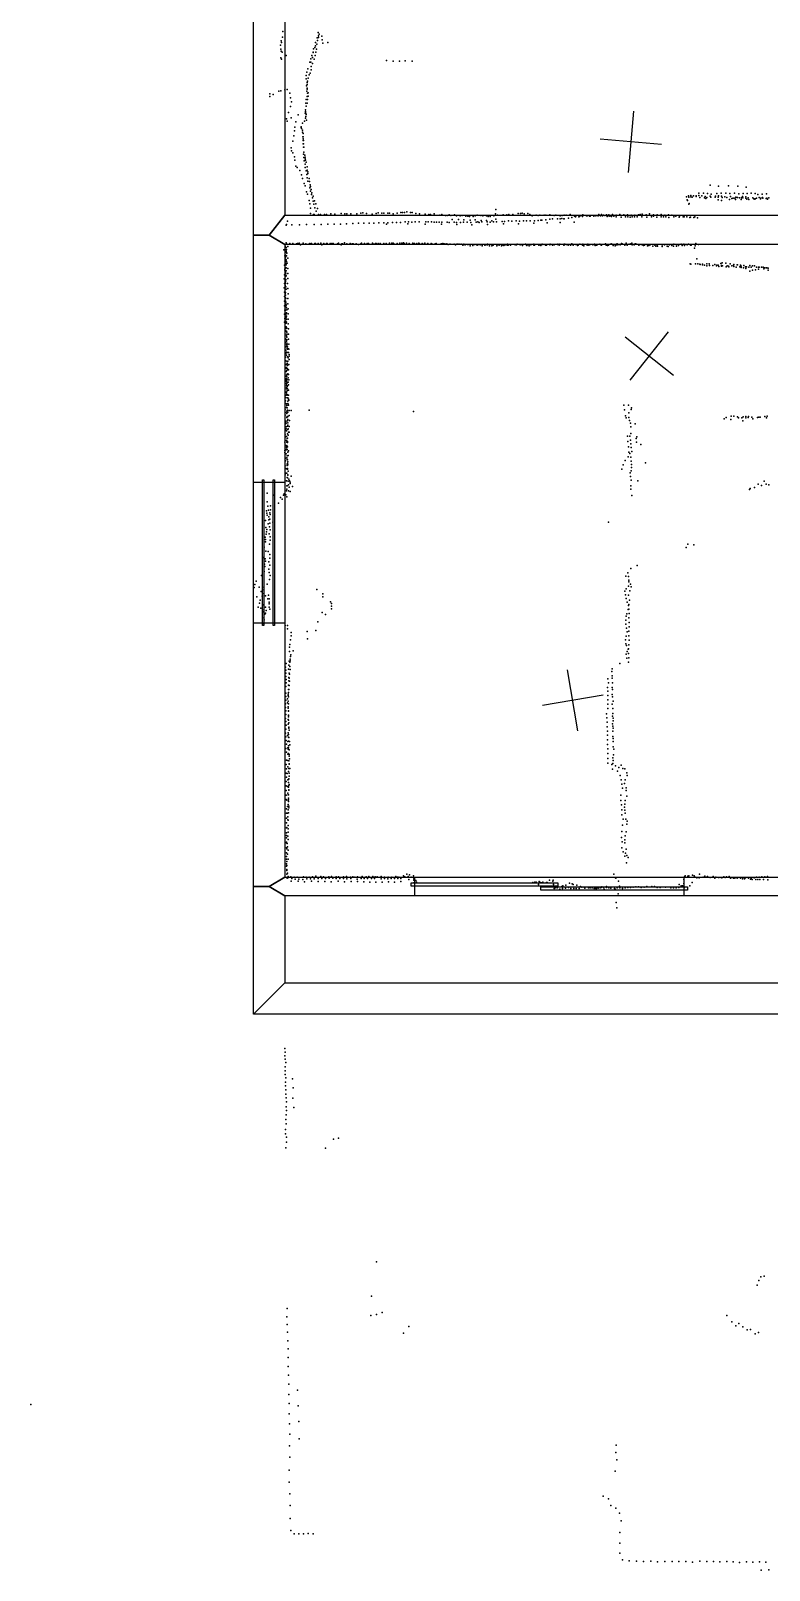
# Model space of a CAD drawing. Header units: millimetres. Extents: x -8477 to 9134, y -9557 to 11037.
# Drawn here: x -8477 to -3689, y -8277 to 1693 of the extents above; entities that cross this region are included whole.
import ezdxf

# ---------------------------------------------------------------- set-up
doc = ezdxf.new("R2010")
doc.units = ezdxf.units.MM
for name, color, linetype in [('DOORS', 7, 'Continuous'), ('P', 9, 'Continuous'), ('PANOS', 10, 'Continuous'), ('ROOMS', 1, 'Continuous'), ('WALLS', 3, 'Continuous'), ('WINDOWS', 6, 'Continuous')]:
    doc.layers.add(name, color=color, linetype=linetype)

# ---------------------------------------------------------------- blocks, each defined once
blk = doc.blocks.new('5-Sliding_45')
for points in [[(-894.902, 22.9697), (55.0191, 22.9697), (55.0191, 2.96966), (-894.902, 2.96966), (-894.902, 22.9697)], [(-55.0675, -2.95703), (894.987, -2.95703), (894.987, -22.957), (-55.0675, -22.957), (-55.0675, -2.95703)]]:
    blk.add_lwpolyline(points)
blk = doc.blocks.new('1-Standard_51')
for points in [[(-590, 42.9766), (589.999, 42.9766), (589.999, 32.9766), (-590, 32.9766), (-590, 42.9766)], [(-590.014, -44.0958), (589.985, -44.0958), (589.985, -54.0958), (-590.014, -54.0958), (-590.014, -44.0958)]]:
    blk.add_lwpolyline(points)

msp = doc.modelspace()

# ---------------------------------------------------------------- linework, layer by layer
at = {"layer": 'DOORS'}
msp.add_lwpolyline([(-5987.6, -3789.3), (-4242.7, -3789.3), (-4242.7, -3909.3), (-5987.6, -3909.3), (-5987.6, -3789.3)], dxfattribs=at)
at = {"layer": 'P'}
for p in [(-6857, 1599), (-6854, 1627), (-6852, 1616), (-6845, 1651), (-6843, 1689), (-6631, 1616), (-6630, 1596), (-6622, 1607), (-6621, 1648), (-6617, 1629), (-6613, 1681), (-6611, 1660), (-6611, 1649), (-6608, 1671), (-6590, 1659), (-6587, 1634), (-6584, 1612), (-6550, 1618), (-6856, 1573), (-6856, 1518), (-6854, 1561), (-6851, 1510), (-6848, 1555), (-6822, 1533), (-6661, 1511), (-6655, 1532), (-6651, 1519), (-6647, 1554), (-6646, 1552), (-6644, 1575), (-6640, 1510), (-6635, 1584), (-6634, 1533), (-6629, 1554), (-6624, 1574), (-6171, 1500), (-6127, 1497), (-6086, 1496), (-6050, 1499), (-6005, 1497), (-6691, 1403), (-6687, 1425), (-6681, 1446), (-6673, 1408), (-6667, 1489), (-6666, 1418), (-6661, 1489), (-6660, 1439), (-6659, 1461), (-6651, 1481), (-6869, 1301), (-6855, 1305), (-6829, 1310), (-6814, 1313), (-6692, 1381), (-6689, 1336), (-6687, 1301), (-6686, 1314), (-6685, 1322), (-6684, 1358), (-6684, 1344), (-6682, 1366), (-6678, 1387), (-6928, 1285), (-6928, 1268), (-6906, 1281), (-6797, 1288), (-6793, 1258), (-6793, 1203), (-6786, 1233), (-6693, 1225), (-6692, 1247), (-6692, 1204), (-6686, 1268), (-6686, 1225), (-6682, 1289), (-6682, 1247), (-6679, 1269), (-6678, 1291), (-6818, 1122), (-6814, 1107), (-6806, 1163), (-6789, 1130), (-6758, 1103), (-6744, 1148), (-6702, 1108), (-6698, 1160), (-6696, 1171), (-6695, 1182), (-6695, 1128), (-6694, 1137), (-6693, 1160), (-6691, 1150), (-6690, 1115), (-6772, 1013), (-6767, 1044), (-6766, 1068), (-6725, 1067), (-6724, 1071), (-6721, 1059), (-6716, 1095), (-6716, 1036), (-6715, 1050), (-6713, 1005), (-6712, 1027), (-6711, 1005), (-6788, 934), (-6786, 915), (-6779, 903), (-6778, 977), (-6712, 983), (-6711, 961), (-6710, 994), (-6709, 983), (-6709, 961), (-6708, 939), (-6707, 907), (-6706, 939), (-6768, 876), (-6765, 856), (-6759, 816), (-6750, 807), (-6708, 894), (-6707, 872), (-6705, 850), (-6701, 887), (-6698, 864), (-6698, 829), (-6697, 875), (-6697, 807), (-6695, 854), (-6692, 843), (-6685, 812), (-6732, 789), (-6721, 759), (-6716, 737), (-6705, 703), (-6691, 785), (-6688, 763), (-6684, 791), (-6684, 741), (-6681, 779), (-6681, 719), (-6680, 769), (-6673, 737), (-6670, 717), (-6699, 689), (-6689, 650), (-6683, 634), (-6668, 676), (-6666, 695), (-6664, 685), (-6663, 655), (-6659, 664), (-6657, 633), (-6654, 643), (-6650, 612), (-6646, 622), (-4225, 617), (-4222, 599), (-4213, 623), (-4211, 615), (-4198, 627), (-4197, 617), (-4189, 616), (-4180, 625), (-4164, 620), (-4163, 625), (-4145, 641), (-4145, 626), (-4139, 613), (-4127, 624), (-4115, 642), (-4109, 610), (-4105, 619), (-4101, 607), (-4094, 613), (-4089, 639), (-4073, 694), (-4072, 622), (-4069, 615), (-4065, 635), (-4040, 616), (-4037, 622), (-4029, 640), (-4021, 615), (-4021, 599), (-4018, 687), (-4018, 623), (-4002, 641), (-3998, 621), (-3994, 614), (-3977, 618), (-3971, 641), (-3964, 614), (-3953, 689), (-3946, 600), (-3945, 640), (-3941, 620), (-3931, 607), (-3923, 608), (-3914, 641), (-3912, 608), (-3908, 601), (-3906, 615), (-3897, 614), (-3896, 614), (-3893, 686), (-3887, 637), (-3882, 611), (-3872, 601), (-3870, 610), (-3863, 620), (-3860, 610), (-3858, 639), (-3841, 618), (-3841, 609), (-3839, 681), (-3835, 603), (-3832, 640), (-3825, 611), (-3821, 600), (-3806, 641), (-3795, 612), (-3790, 605), (-3782, 603), (-3781, 605), (-3780, 640), (-3772, 608), (-3764, 633), (-3755, 613), (-3747, 604), (-3743, 608), (-3736, 634), (-3734, 613), (-3730, 608), (-3710, 607), (-3708, 636), (-3705, 608), (-3700, 603), (-3692, 612), (-6671, 594), (-6667, 572), (-6664, 544), (-6663, 510), (-6647, 590), (-6644, 502), (-6641, 569), (-6639, 503), (-6637, 592), (-6636, 547), (-6628, 573), (-6627, 525), (-6618, 543), (-6612, 503), (-6599, 502), (-6573, 502), (-6559, 504), (-6531, 507), (-6506, 506), (-6465, 509), (-6440, 507), (-6428, 507), (-6401, 508), (-6363, 507), (-6338, 511), (-6324, 513), (-6300, 509), (-6264, 506), (-6238, 509), (-6225, 513), (-6201, 511), (-6188, 511), (-6163, 512), (-6152, 512), (-6128, 507), (-6102, 511), (-6078, 516), (-6066, 516), (-6054, 516), (-6038, 520), (-6016, 517), (-6005, 515), (-5980, 509), (-5957, 508), (-5921, 505), (-5897, 502), (-5885, 504), (-5861, 507), (-5825, 499), (-5813, 502), (-5765, 501), (-5729, 500), (-5465, 507), (-5462, 536), (-5414, 501), (-5390, 501), (-5378, 503), (-5352, 503), (-5317, 510), (-5303, 509), (-5292, 511), (-5278, 508), (-5254, 510), (-5241, 504), (-5149, 499), (-5137, 499), (-5111, 500), (-4980, 502), (-4898, 500), (-4794, 503), (-4777, 502), (-4765, 499), (-4744, 500), (-4730, 500), (-4706, 502), (-4681, 499), (-4657, 503), (-4633, 501), (-4609, 500), (-4585, 499), (-4561, 499), (-4538, 501), (-4527, 502), (-4513, 505), (-4488, 501), (-4465, 508), (-4439, 501), (-4417, 501), (-4391, 503), (-4366, 499), (-4342, 500), (-4321, 499), (-4219, 593), (-4210, 570), (-4209, 574), (-3998, 594), (-6821, 435), (-6820, 439), (-6812, 460), (-6784, 436), (-6735, 437), (-6689, 438), (-6639, 438), (-6595, 439), (-6550, 440), (-6510, 440), (-6468, 441), (-6429, 443), (-6389, 444), (-6352, 446), (-6318, 447), (-6284, 448), (-6252, 448), (-6220, 449), (-6187, 450), (-6171, 440), (-6162, 450), (-6132, 451), (-6106, 452), (-6080, 451), (-6049, 455), (-6033, 442), (-6028, 455), (-6007, 454), (-5984, 455), (-5960, 455), (-5920, 440), (-5916, 455), (-5900, 455), (-5880, 455), (-5862, 454), (-5846, 454), (-5829, 453), (-5814, 440), (-5813, 453), (-5789, 497), (-5778, 454), (-5777, 497), (-5765, 452), (-5753, 497), (-5744, 470), (-5732, 454), (-5717, 452), (-5716, 495), (-5714, 439), (-5705, 470), (-5693, 495), (-5691, 451), (-5680, 497), (-5672, 454), (-5669, 469), (-5657, 492), (-5647, 453), (-5644, 492), (-5632, 491), (-5629, 467), (-5624, 451), (-5618, 437), (-5608, 491), (-5596, 494), (-5596, 468), (-5590, 454), (-5584, 498), (-5578, 455), (-5569, 452), (-5560, 496), (-5558, 465), (-5553, 455), (-5547, 494), (-5523, 494), (-5523, 465), (-5519, 456), (-5517, 439), (-5511, 491), (-5499, 454), (-5498, 491), (-5487, 462), (-5478, 455), (-5474, 495), (-5463, 473), (-5457, 455), (-5451, 498), (-5421, 457), (-5413, 442), (-5405, 457), (-5380, 461), (-5358, 459), (-5330, 461), (-5316, 443), (-5308, 460), (-5283, 462), (-5263, 461), (-5240, 462), (-5226, 495), (-5216, 447), (-5212, 463), (-5200, 498), (-5188, 497), (-5187, 464), (-5176, 498), (-5170, 467), (-5163, 467), (-5138, 469), (-5129, 450), (-5111, 473), (-5094, 474), (-5084, 496), (-5072, 498), (-5063, 475), (-5045, 451), (-5044, 495), (-5044, 475), (-5033, 478), (-5031, 496), (-5021, 476), (-5019, 498), (-5018, 474), (-5006, 498), (-4991, 480), (-4969, 484), (-4955, 453), (-4951, 493), (-4946, 487), (-4938, 497), (-4923, 489), (-4919, 490), (-4911, 497), (-4900, 491), (-4875, 494), (-4869, 495), (-4854, 492), (-4851, 492), (-4826, 492), (-4824, 496), (-4813, 494), (-4803, 496), (-4798, 494), (-4784, 494), (-4770, 494), (-4755, 497), (-4740, 491), (-4727, 493), (-4719, 495), (-4712, 491), (-4698, 493), (-4681, 489), (-4650, 485), (-4622, 487), (-4607, 487), (-4591, 486), (-4577, 487), (-4562, 489), (-4546, 487), (-4516, 487), (-4482, 486), (-4453, 489), (-4439, 492), (-4418, 486), (-4390, 487), (-4375, 487), (-4359, 489), (-4340, 484), (-4309, 488), (-4297, 495), (-4294, 493), (-4274, 486), (-4272, 493), (-4247, 489), (-4241, 488), (-4224, 489), (-4204, 484), (-4199, 486), (-4178, 484), (-4172, 489), (-4154, 481), (-6822, 319), (-6819, 314), (-6817, 312), (-6797, 316), (-6779, 313), (-6777, 315), (-6755, 314), (-6748, 316), (-6737, 317), (-6728, 306), (-6712, 318), (-6694, 313), (-6674, 312), (-6668, 316), (-6656, 316), (-6636, 315), (-6632, 316), (-6614, 315), (-6597, 317), (-6591, 306), (-6576, 315), (-6560, 315), (-6556, 315), (-6537, 315), (-6525, 316), (-6517, 315), (-6489, 314), (-6481, 317), (-6465, 307), (-6461, 314), (-6457, 314), (-6444, 319), (-6428, 314), (-6406, 316), (-6394, 314), (-6386, 314), (-6367, 314), (-6367, 313), (-6353, 309), (-6338, 314), (-6333, 317), (-6314, 316), (-6314, 315), (-6296, 315), (-6287, 316), (-6261, 318), (-6261, 315), (-6253, 312), (-6242, 316), (-6237, 316), (-6224, 316), (-6211, 316), (-6189, 315), (-6188, 315), (-6172, 316), (-6152, 314), (-6151, 317), (-6137, 318), (-6128, 317), (-6118, 312), (-6102, 315), (-6084, 317), (-6072, 317), (-6062, 318), (-6060, 320), (-6057, 315), (-6041, 317), (-6040, 311), (-6024, 315), (-6001, 318), (-5990, 315), (-5973, 316), (-5961, 317), (-5957, 314), (-5940, 316), (-5940, 315), (-5924, 316), (-5923, 317), (-5906, 313), (-5902, 315), (-5882, 315), (-5872, 312), (-5855, 314), (-5855, 313), (-5849, 315), (-5821, 311), (-5814, 314), (-5806, 315), (-5796, 313), (-5789, 310), (-5779, 313), (-5772, 308), (-5760, 311), (-5757, 311), (-5757, 310), (-5731, 312), (-5723, 306), (-5714, 311), (-5709, 311), (-5700, 311), (-5686, 310), (-5676, 305), (-5670, 311), (-5668, 308), (-5660, 307), (-5646, 309), (-5642, 309), (-5628, 301), (-5612, 302), (-5601, 309), (-5589, 309), (-5582, 305), (-5575, 308), (-5564, 307), (-5550, 307), (-5550, 301), (-5534, 304), (-5527, 307), (-5517, 310), (-5515, 307), (-5503, 300), (-5488, 301), (-5480, 305), (-5456, 300), (-5455, 308), (-5448, 309), (-5440, 305), (-5426, 300), (-5420, 305), (-5411, 303), (-5401, 306), (-5389, 305), (-5386, 310), (-5381, 304), (-5366, 305), (-5365, 308), (-5336, 307), (-5327, 307), (-5324, 310), (-5305, 307), (-5294, 308), (-5290, 303), (-5270, 310), (-5268, 308), (-5260, 302), (-5253, 308), (-5245, 300), (-5235, 306), (-5216, 312), (-5215, 304), (-5211, 305), (-5184, 305), (-5176, 307), (-5170, 303), (-5168, 306), (-5162, 311), (-5157, 309), (-5140, 304), (-5133, 305), (-5114, 308), (-5111, 306), (-5109, 312), (-5095, 306), (-5095, 304), (-5084, 307), (-5062, 308), (-5060, 312), (-5052, 304), (-5048, 310), (-5022, 304), (-5018, 310), (-5017, 306), (-5014, 312), (-5003, 309), (-4993, 305), (-4977, 305), (-4973, 309), (-4969, 313), (-4960, 304), (-4943, 309), (-4933, 302), (-4928, 309), (-4928, 304), (-4917, 312), (-4899, 304), (-4898, 310), (-4892, 301), (-4870, 305), (-4869, 309), (-4866, 312), (-4860, 304), (-4851, 308), (-4833, 307), (-4823, 311), (-4821, 307), (-4818, 303), (-4810, 304), (-4807, 305), (-4787, 312), (-4780, 305), (-4777, 304), (-4776, 306), (-4751, 313), (-4747, 305), (-4746, 306), (-4738, 302), (-4731, 305), (-4714, 313), (-4711, 310), (-4709, 310), (-4702, 303), (-4688, 301), (-4680, 307), (-4679, 312), (-4676, 313), (-4671, 306), (-4656, 306), (-4648, 313), (-4647, 316), (-4643, 313), (-4626, 305), (-4617, 313), (-4616, 318), (-4610, 305), (-4597, 311), (-4586, 314), (-4581, 317), (-4579, 307), (-4565, 306), (-4558, 314), (-4558, 311), (-4554, 313), (-4535, 304), (-4528, 308), (-4513, 307), (-4504, 302), (-4499, 304), (-4478, 300), (-4470, 302), (-4461, 306), (-4432, 304), (-4415, 307), (-4383, 306), (-4368, 306), (-4337, 306), (-4321, 302), (-4308, 312), (-4293, 308), (-4277, 302), (-4260, 312), (-4255, 303), (-4244, 312), (-4239, 303), (-4221, 307), (-4213, 311), (-4200, 304), (-4197, 309), (-4195, 305), (-4170, 301), (-4165, 315), (-4148, 308), (-6836, 275), (-6830, 236), (-6828, 203), (-6827, 297), (-6826, 239), (-6826, 213), (-6825, 264), (-6825, 226), (-6823, 237), (-6822, 289), (-6822, 265), (-6822, 210), (-6820, 256), (-6820, 236), (-6819, 276), (-6816, 253), (-6811, 221), (-6810, 296), (-4445, 297), (-4424, 298), (-4413, 299), (-4384, 296), (-4351, 297), (-4345, 296), (-4310, 299), (-4291, 298), (-4174, 284), (-4159, 216), (-6832, 175), (-6831, 113), (-6830, 142), (-6829, 148), (-6828, 133), (-6827, 175), (-6825, 187), (-6825, 128), (-6825, 101), (-6824, 183), (-6824, 155), (-6823, 119), (-6822, 178), (-6822, 139), (-6822, 106), (-6821, 158), (-6819, 198), (-6814, 188), (-6810, 154), (-6810, 121), (-4202, 183), (-4198, 181), (-4168, 184), (-4152, 183), (-4140, 181), (-4138, 180), (-4123, 181), (-4123, 178), (-4110, 176), (-4093, 184), (-4093, 171), (-4078, 184), (-4076, 173), (-4055, 172), (-4042, 180), (-4031, 170), (-4029, 174), (-4020, 174), (-4016, 166), (-4003, 186), (-3999, 168), (-3998, 172), (-3995, 189), (-3993, 171), (-3971, 187), (-3968, 164), (-3963, 171), (-3954, 169), (-3952, 165), (-3943, 183), (-3933, 170), (-3922, 175), (-3920, 166), (-3918, 179), (-3904, 161), (-3898, 177), (-3896, 178), (-3880, 165), (-3876, 174), (-3872, 160), (-3871, 168), (-3857, 158), (-3855, 172), (-3844, 164), (-3841, 154), (-3837, 165), (-3821, 163), (-3815, 172), (-3815, 135), (-3807, 162), (-3799, 171), (-3797, 142), (-3784, 171), (-3779, 145), (-3771, 163), (-3760, 161), (-3760, 149), (-3754, 161), (-3739, 161), (-3728, 163), (-3725, 151), (-3721, 158), (-3710, 158), (-3704, 157), (-3696, 155), (-3696, 142), (-6834, 86), (-6834, 29), (-6832, 56), (-6828, 39), (-6827, 59), (-6827, 45), (-6826, 74), (-6826, 70), (-6826, 58), (-6826, 20), (-6825, 79), (-6825, 19), (-6824, 82), (-6823, 34), (-6822, 20), (-6812, 56), (-6811, 89), (-6811, 24), (-6833, -1), (-6833, -28), (-6833, -58), (-6832, -88), (-6827, -8), (-6827, -63), (-6826, -19), (-6826, -36), (-6826, -39), (-6825, -3), (-6825, -58), (-6825, -91), (-6824, -65), (-6823, -40), (-6822, -78), (-6821, -89), (-6810, -42), (-6810, -75), (-6809, -10), (-6831, -142), (-6831, -194), (-6829, -117), (-6829, -171), (-6825, -116), (-6825, -117), (-6824, -145), (-6824, -188), (-6823, -172), (-6822, -161), (-6820, -134), (-6820, -137), (-6820, -174), (-6819, -101), (-6819, -155), (-6818, -194), (-6817, -114), (-6809, -108), (-6809, -141), (-6809, -174), (-6828, -222), (-6828, -248), (-6828, -273), (-6827, -299), (-6823, -201), (-6822, -200), (-6822, -224), (-6821, -227), (-6821, -236), (-6820, -254), (-6820, -283), (-6818, -252), (-6818, -282), (-6817, -232), (-6817, -260), (-6817, -271), (-6816, -291), (-6815, -271), (-6809, -206), (-6807, -238), (-6807, -271), (-6825, -327), (-6824, -375), (-6824, -398), (-6822, -353), (-6820, -307), (-6820, -318), (-6818, -342), (-6818, -389), (-6817, -309), (-6816, -330), (-6815, -337), (-6815, -350), (-6814, -364), (-6813, -369), (-6812, -355), (-6811, -391), (-6807, -367), (-6806, -305), (-6806, -391), (-6804, -337), (-6804, -370), (-6825, -420), (-6824, -444), (-6823, -468), (-6821, -493), (-6818, -409), (-6818, -488), (-6817, -468), (-6815, -461), (-6814, -449), (-6813, -449), (-6813, -472), (-6813, -474), (-6813, -496), (-6812, -419), (-6810, -446), (-6809, -425), (-6803, -468), (-6802, -403), (-6802, -414), (-6802, -436), (-6822, -567), (-6821, -514), (-6821, -579), (-6820, -558), (-6819, -538), (-6819, -579), (-6819, -591), (-6818, -547), (-6817, -508), (-6817, -544), (-6816, -508), (-6815, -568), (-6814, -531), (-6814, -587), (-6812, -501), (-6810, -528), (-6809, -583), (-6808, -555), (-6806, -534), (-6805, -502), (-6803, -567), (-6825, -683), (-6821, -647), (-6821, -666), (-6820, -602), (-6820, -627), (-6819, -626), (-6819, -651), (-6818, -615), (-6817, -662), (-6815, -612), (-6815, -685), (-6814, -638), (-6813, -606), (-6813, -665), (-6812, -626), (-6811, -666), (-6811, -685), (-6807, -693), (-6806, -667), (-6805, -600), (-6805, -634), (-6828, -758), (-6827, -779), (-6827, -797), (-6826, -720), (-6825, -703), (-6820, -723), (-6818, -747), (-6817, -734), (-6817, -786), (-6816, -770), (-6816, -782), (-6814, -750), (-6813, -765), (-6810, -705), (-6810, -722), (-6810, -777), (-6808, -725), (-6805, -732), (-6804, -699), (-6802, -766), (-6788, -766), (-6673, -764), (-5995, -773), (-4633, -732), (-4628, -762), (-4602, -731), (-4600, -782), (-4585, -760), (-4583, -749), (-6827, -869), (-6825, -853), (-6825, -890), (-6824, -835), (-6823, -837), (-6822, -873), (-6821, -849), (-6821, -886), (-6817, -812), (-6814, -806), (-6813, -833), (-6812, -867), (-6811, -805), (-6811, -825), (-6811, -889), (-6810, -846), (-6810, -861), (-6809, -886), (-6802, -799), (-6802, -869), (-6800, -831), (-4621, -801), (-4617, -814), (-4599, -812), (-4595, -831), (-4588, -848), (-4586, -872), (-4559, -852), (-3981, -820), (-3968, -812), (-3939, -825), (-3937, -803), (-3918, -804), (-3896, -808), (-3889, -814), (-3867, -813), (-3861, -834), (-3859, -807), (-3842, -806), (-3842, -814), (-3825, -811), (-3824, -805), (-3802, -810), (-3795, -821), (-3766, -811), (-3756, -810), (-3749, -809), (-3717, -806), (-3708, -813), (-3702, -802), (-6830, -972), (-6828, -923), (-6828, -940), (-6828, -991), (-6820, -898), (-6819, -935), (-6819, -960), (-6817, -971), (-6816, -993), (-6815, -947), (-6813, -945), (-6812, -917), (-6812, -968), (-6812, -973), (-6808, -926), (-6805, -906), (-6802, -907), (-4609, -933), (-4606, -966), (-4594, -933), (-4588, -959), (-4587, -915), (-4587, -983), (-4552, -947), (-4550, -971), (-4548, -936), (-4522, -987), (-6830, -1039), (-6829, -1025), (-6826, -1075), (-6825, -1092), (-6821, -1022), (-6821, -1047), (-6820, -997), (-6820, -1009), (-6816, -1072), (-6815, -1018), (-6815, -1060), (-6814, -1084), (-6813, -1086), (-6812, -1001), (-6810, -1037), (-6809, -1057), (-6807, -1028), (-4624, -1091), (-4605, -1066), (-4602, -1002), (-4599, -1036), (-4593, -1044), (-4586, -1069), (-4584, -1007), (-4584, -1094), (-4580, -1032), (-6828, -1184), (-6827, -1124), (-6823, -1142), (-6823, -1172), (-6820, -1144), (-6816, -1173), (-6815, -1123), (-6814, -1114), (-6813, -1141), (-6813, -1147), (-6812, -1110), (-6811, -1119), (-6811, -1182), (-6810, -1098), (-6810, -1186), (-6808, -1160), (-6789, -1192), (-4644, -1147), (-4637, -1118), (-4592, -1170), (-4588, -1194), (-4584, -1156), (-4583, -1115), (-4583, -1136), (-4492, -1105), (-6819, -1221), (-6819, -1286), (-6817, -1255), (-6816, -1275), (-6815, -1201), (-6814, -1255), (-6813, -1203), (-6808, -1224), (-6807, -1286), (-6805, -1247), (-6803, -1210), (-6801, -1263), (-6799, -1221), (-6795, -1231), (-6795, -1240), (-6795, -1291), (-6781, -1259), (-4586, -1255), (-4586, -1275), (-4584, -1218), (-4541, -1221), (-3818, -1278), (-3814, -1271), (-3786, -1266), (-3762, -1244), (-3740, -1251), (-3722, -1223), (-3710, -1244), (-3691, -1247), (-6944, -1301), (-6944, -1358), (-6941, -1385), (-6922, -1383), (-6901, -1315), (-6870, -1367), (-6858, -1330), (-6847, -1340), (-6839, -1315), (-6834, -1305), (-6823, -1313), (-6816, -1325), (-4581, -1317), (-6955, -1479), (-6949, -1417), (-6947, -1431), (-6944, -1444), (-6935, -1411), (-6934, -1455), (-6933, -1475), (-6927, -1470), (-6927, -1495), (-6926, -1429), (-6924, -1439), (-6922, -1409), (-6907, -1490), (-4732, -1490), (-6957, -1586), (-6953, -1524), (-6950, -1567), (-6949, -1552), (-6947, -1536), (-6937, -1501), (-6932, -1564), (-6930, -1519), (-6925, -1540), (-6924, -1584), (-6963, -1651), (-6956, -1602), (-6956, -1616), (-6954, -1678), (-6937, -1679), (-6929, -1631), (-6925, -1607), (-4227, -1653), (-4218, -1632), (-4178, -1636), (-6969, -1718), (-6961, -1762), (-6960, -1776), (-6958, -1728), (-6956, -1743), (-6934, -1794), (-6933, -1746), (-6928, -1722), (-6928, -1768), (-6926, -1698), (-4586, -1789), (-4546, -1771), (-7024, -1894), (-7016, -1872), (-6981, -1834), (-6964, -1809), (-6945, -1892), (-6944, -1891), (-6931, -1816), (-6930, -1861), (-6924, -1835), (-4620, -1840), (-4607, -1818), (-4602, -1841), (-4599, -1865), (-4599, -1875), (-4589, -1890), (-7029, -1913), (-7011, -1973), (-6996, -1911), (-6984, -1939), (-6976, -1969), (-6975, -1927), (-6974, -1951), (-6965, -1911), (-6956, -1967), (-6941, -1985), (-6935, -1963), (-6932, -1986), (-6623, -1926), (-6583, -1953), (-6583, -1972), (-4625, -1936), (-4622, -1960), (-4617, -1984), (-4616, -1922), (-4602, -1905), (-4602, -1963), (-4594, -1935), (-4584, -1909), (-7003, -2039), (-6993, -2015), (-6989, -1994), (-6986, -2046), (-6974, -2057), (-6971, -2024), (-6968, -2071), (-6960, -2085), (-6956, -2079), (-6955, -2040), (-6950, -2062), (-6932, -2019), (-6932, -2041), (-6931, -2008), (-6927, -2054), (-6587, -2075), (-6566, -2087), (-6533, -2005), (-6527, -2016), (-6527, -2034), (-6527, -2051), (-4613, -2084), (-4610, -2007), (-4604, -2056), (-4602, -2029), (-4600, -2022), (-4599, -2052), (-4598, -2081), (-4595, -1994), (-6968, -2145), (-6967, -2108), (-6963, -2123), (-6828, -2158), (-6813, -2159), (-6812, -2180), (-6629, -2191), (-6615, -2136), (-4620, -2150), (-4619, -2124), (-4618, -2098), (-4614, -2175), (-4600, -2109), (-4598, -2139), (-4597, -2168), (-6797, -2281), (-6793, -2252), (-6789, -2205), (-6788, -2225), (-6684, -2197), (-6682, -2244), (-4621, -2251), (-4619, -2277), (-4616, -2227), (-4615, -2289), (-4611, -2200), (-4600, -2196), (-4600, -2225), (-4600, -2283), (-4598, -2254), (-6802, -2389), (-6800, -2300), (-6800, -2328), (-6796, -2387), (-6795, -2377), (-6793, -2359), (-6791, -2348), (-6775, -2322), (-4616, -2344), (-4613, -2370), (-4611, -2328), (-4605, -2312), (-4602, -2310), (-4602, -2339), (-4600, -2368), (-6826, -2429), (-6824, -2448), (-6823, -2468), (-6823, -2489), (-6822, -2404), (-6805, -2442), (-6804, -2416), (-6801, -2467), (-6799, -2473), (-6798, -2396), (-6798, -2425), (-6795, -2444), (-4709, -2456), (-4707, -2440), (-4707, -2484), (-4657, -2404), (-4601, -2396), (-6824, -2554), (-6822, -2509), (-6822, -2531), (-6806, -2574), (-6806, -2592), (-6805, -2545), (-6804, -2495), (-6804, -2518), (-6804, -2574), (-6802, -2500), (-6802, -2547), (-6799, -2519), (-4739, -2560), (-4736, -2505), (-4736, -2585), (-4731, -2529), (-4707, -2499), (-4707, -2560), (-4706, -2529), (-4706, -2574), (-6825, -2667), (-6825, -2689), (-6823, -2597), (-6823, -2619), (-6823, -2642), (-6813, -2633), (-6813, -2660), (-6809, -2604), (-6808, -2611), (-6808, -2648), (-6808, -2686), (-6807, -2667), (-6806, -2620), (-4736, -2668), (-4735, -2612), (-4735, -2640), (-4708, -2606), (-4708, -2668), (-4706, -2620), (-4701, -2648), (-6825, -2760), (-6824, -2712), (-6824, -2736), (-6823, -2781), (-6808, -2695), (-6808, -2768), (-6807, -2713), (-6806, -2739), (-6806, -2742), (-6806, -2751), (-6805, -2711), (-6805, -2771), (-6804, -2789), (-4744, -2731), (-4742, -2756), (-4740, -2785), (-4736, -2696), (-4705, -2745), (-4703, -2696), (-4703, -2728), (-4702, -2776), (-4701, -2759), (-6825, -2856), (-6823, -2831), (-6823, -2880), (-6822, -2805), (-6813, -2872), (-6809, -2797), (-6808, -2853), (-6806, -2864), (-6806, -2881), (-6804, -2823), (-6804, -2883), (-6803, -2818), (-6802, -2836), (-4741, -2815), (-4739, -2842), (-4737, -2870), (-4705, -2795), (-4704, -2810), (-4704, -2843), (-4704, -2877), (-4701, -2824), (-4701, -2891), (-6823, -2956), (-6821, -2904), (-6820, -2928), (-6820, -2980), (-6811, -2911), (-6811, -2952), (-6809, -2960), (-6806, -2908), (-6806, -2937), (-6805, -2950), (-6805, -2988), (-6802, -2965), (-6799, -2910), (-6798, -2931), (-4738, -2900), (-4737, -2929), (-4735, -2958), (-4735, -2987), (-4702, -2909), (-4702, -2944), (-4698, -2960), (-6821, -3059), (-6820, -3086), (-6818, -3030), (-6811, -2992), (-6811, -3034), (-6810, -3074), (-6804, -3085), (-6803, -3036), (-6802, -3054), (-6802, -3056), (-6801, -2994), (-6801, -3006), (-6800, -3023), (-6798, -3084), (-4736, -3020), (-4736, -3050), (-4710, -3058), (-4706, -3090), (-4704, -3052), (-4703, -3015), (-4702, -3032), (-4700, -2996), (-4686, -3067), (-4665, -3079), (-4650, -3064), (-4639, -3084), (-4626, -3087), (-6821, -3114), (-6821, -3170), (-6820, -3141), (-6814, -3118), (-6811, -3158), (-6807, -3155), (-6805, -3104), (-6805, -3175), (-6803, -3152), (-6802, -3134), (-6801, -3114), (-6801, -3188), (-4673, -3102), (-4655, -3131), (-4649, -3158), (-4646, -3186), (-4628, -3181), (-4623, -3158), (-4613, -3113), (-4611, -3131), (-6822, -3228), (-6822, -3257), (-6821, -3198), (-6821, -3286), (-6816, -3290), (-6812, -3202), (-6811, -3244), (-6808, -3255), (-6807, -3278), (-6807, -3287), (-6805, -3205), (-6805, -3256), (-6804, -3194), (-6804, -3222), (-6803, -3226), (-4651, -3258), (-4640, -3213), (-4618, -3211), (-4616, -3227), (-4613, -3265), (-6820, -3345), (-6819, -3375), (-6813, -3330), (-6813, -3375), (-6808, -3319), (-6808, -3352), (-6806, -3298), (-6806, -3373), (-6804, -3340), (-6803, -3328), (-4651, -3291), (-4648, -3321), (-4644, -3352), (-4644, -3384), (-4627, -3336), (-4625, -3315), (-4625, -3355), (-4623, -3293), (-4623, -3374), (-6820, -3407), (-6820, -3437), (-6820, -3470), (-6816, -3468), (-6811, -3418), (-6810, -3398), (-6808, -3419), (-6808, -3454), (-6808, -3476), (-4640, -3451), (-4637, -3412), (-4619, -3412), (-4612, -3446), (-4611, -3425), (-6820, -3501), (-6820, -3518), (-6820, -3533), (-6819, -3567), (-6818, -3561), (-6815, -3570), (-6811, -3522), (-6808, -3497), (-6808, -3544), (-4647, -3531), (-4645, -3492), (-4642, -3560), (-4626, -3546), (-4625, -3567), (-4624, -3521), (-4618, -3496), (-6818, -3598), (-6818, -3631), (-6818, -3654), (-6818, -3671), (-6816, -3605), (-6816, -3688), (-6813, -3592), (-6812, -3640), (-6809, -3614), (-6809, -3673), (-4645, -3599), (-4636, -3625), (-4626, -3652), (-4622, -3633), (-4618, -3607), (-4613, -3648), (-4603, -3661), (-6820, -3718), (-6819, -3702), (-6817, -3770), (-6816, -3713), (-6816, -3739), (-6816, -3746), (-6812, -3762), (-6809, -3785), (-6790, -3787), (-6770, -3788), (-6749, -3788), (-6708, -3787), (-6651, -3787), (-6629, -3783), (-6596, -3785), (-6579, -3786), (-6545, -3786), (-6527, -3785), (-6496, -3786), (-6481, -3787), (-6449, -3787), (-6430, -3784), (-6405, -3788), (-6389, -3786), (-6359, -3786), (-6328, -3785), (-6302, -3786), (-6285, -3785), (-6259, -3785), (-6245, -3787), (-6232, -3786), (-6205, -3784), (-6184, -3788), (-6159, -3788), (-6110, -3784), (-6100, -3788), (-6060, -3780), (-6051, -3786), (-6038, -3770), (-6030, -3784), (-6022, -3774), (-6011, -3788), (-5996, -3780), (-4696, -3770), (-4615, -3696), (-4239, -3786), (-4234, -3780), (-4218, -3782), (-4211, -3780), (-4188, -3776), (-4176, -3779), (-4173, -3785), (-4142, -3770), (-4106, -3783), (-4093, -3788), (-4089, -3785), (-4054, -3785), (-3984, -3786), (-3967, -3787), (-3949, -3785), (-3773, -3788), (-3754, -3788), (-3737, -3786), (-3718, -3786), (-3701, -3784), (-6815, -3795), (-6805, -3790), (-6788, -3815), (-6785, -3797), (-6763, -3802), (-6744, -3814), (-6738, -3801), (-6714, -3803), (-6702, -3818), (-6692, -3789), (-6688, -3800), (-6672, -3789), (-6663, -3799), (-6656, -3814), (-6639, -3799), (-6614, -3817), (-6613, -3798), (-6590, -3797), (-6570, -3816), (-6566, -3798), (-6542, -3795), (-6529, -3819), (-6518, -3795), (-6496, -3798), (-6483, -3815), (-6473, -3798), (-6449, -3797), (-6443, -3818), (-6427, -3799), (-6403, -3797), (-6400, -3816), (-6376, -3789), (-6361, -3802), (-6358, -3816), (-6336, -3797), (-6318, -3818), (-6315, -3798), (-6293, -3798), (-6279, -3820), (-6269, -3797), (-6249, -3797), (-6239, -3821), (-6205, -3799), (-6199, -3821), (-6184, -3798), (-6162, -3799), (-6158, -3819), (-6140, -3797), (-6136, -3789), (-6119, -3797), (-6119, -3820), (-6098, -3798), (-6091, -3789), (-6077, -3797), (-6077, -3816), (-6027, -3803), (-5994, -3799), (-5994, -3826), (-5993, -3807), (-5991, -3799), (-5980, -3811), (-5977, -3820), (-5223, -3823), (-5210, -3822), (-5200, -3822), (-5185, -3836), (-5182, -3816), (-5172, -3824), (-5166, -3826), (-5158, -3821), (-5134, -3824), (-5130, -3824), (-5114, -3808), (-5092, -3814), (-5090, -3809), (-5088, -3837), (-5083, -3862), (-5077, -3858), (-5064, -3857), (-5059, -3852), (-5047, -3866), (-5034, -3849), (-5029, -3863), (-5027, -3845), (-5011, -3860), (-5009, -3841), (-4991, -3856), (-4984, -3828), (-4976, -3863), (-4966, -3831), (-4961, -3836), (-4957, -3861), (-4941, -3862), (-4936, -3841), (-4922, -3862), (-4912, -3849), (-4905, -3853), (-4887, -3856), (-4886, -3860), (-4862, -3858), (-4851, -3858), (-4838, -3857), (-4825, -3863), (-4815, -3859), (-4812, -3864), (-4806, -3857), (-4799, -3860), (-4786, -3858), (-4780, -3855), (-4774, -3851), (-4763, -3855), (-4760, -3867), (-4745, -3855), (-4744, -3848), (-4729, -3857), (-4717, -3859), (-4693, -3861), (-4689, -3867), (-4687, -3793), (-4683, -3794), (-4676, -3858), (-4667, -3815), (-4661, -3847), (-4659, -3858), (-4641, -3861), (-4624, -3857), (-4606, -3855), (-4589, -3855), (-4572, -3854), (-4554, -3851), (-4537, -3851), (-4519, -3856), (-4501, -3854), (-4484, -3848), (-4450, -3849), (-4433, -3850), (-4415, -3855), (-4397, -3855), (-4362, -3853), (-4327, -3857), (-4310, -3857), (-4292, -3857), (-4275, -3855), (-4273, -3837), (-4260, -3844), (-4252, -3845), (-4244, -3803), (-4244, -3829), (-4240, -3857), (-4205, -3845), (-4189, -3823), (-4159, -3792), (-4143, -3792), (-4118, -3789), (-4072, -3791), (-4042, -3794), (-4036, -3789), (-4019, -3790), (-4016, -3790), (-4001, -3790), (-3996, -3792), (-3975, -3791), (-3940, -3795), (-3931, -3790), (-3921, -3794), (-3913, -3795), (-3898, -3796), (-3895, -3793), (-3878, -3791), (-3875, -3796), (-3862, -3799), (-3860, -3792), (-3850, -3800), (-3843, -3792), (-3823, -3796), (-3812, -3802), (-3806, -3795), (-3800, -3804), (-3788, -3793), (-3776, -3803), (-3764, -3803), (-3750, -3804), (-3726, -3803), (-3699, -3805), (-4681, -3952), (-4677, -3987), (-4669, -3897), (-6829, -4899), (-6829, -4945), (-6828, -4922), (-6828, -4967), (-6828, -5042), (-6827, -5016), (-6827, -5067), (-6824, -4988), (-6826, -5117), (-6826, -5141), (-6824, -5089), (-6823, -5165), (-6781, -5094), (-6775, -5152), (-6823, -5193), (-6822, -5275), (-6821, -5217), (-6819, -5243), (-6777, -5220), (-6772, -5281), (-6823, -5359), (-6821, -5328), (-6820, -5300), (-6826, -5423), (-6825, -5451), (-6822, -5387), (-6819, -5473), (-6481, -5478), (-6824, -5541), (-6818, -5505), (-6567, -5544), (-6514, -5485), (-6236, -6280), (-3743, -6376), (-3723, -6373), (-3767, -6431), (-3756, -6401), (-6268, -6502), (-6816, -6636), (-6815, -6581), (-6272, -6627), (-6236, -6620), (-6198, -6609), (-3965, -6627), (-3933, -6669), (-3887, -6679), (-6814, -6685), (-6812, -6736), (-6061, -6742), (-6027, -6698), (-3905, -6694), (-3860, -6701), (-3832, -6720), (-3810, -6719), (-3780, -6746), (-3760, -6738), (-6811, -6791), (-6809, -6843), (-6808, -6899), (-6808, -6957), (-6805, -7014), (-6804, -7072), (-6803, -7138), (-6748, -7112), (-8477, -7203), (-6802, -7197), (-6801, -7265), (-6743, -7212), (-6799, -7330), (-6738, -7314), (-6800, -7471), (-6798, -7397), (-6736, -7426), (-4681, -7467), (-6798, -7544), (-4684, -7515), (-4677, -7562), (-6801, -7628), (-4688, -7635), (-6801, -7707), (-6798, -7782), (-6796, -7857), (-4766, -7797), (-4731, -7815), (-4716, -7858), (-4683, -7876), (-6795, -7942), (-4660, -7908), (-4649, -7958), (-6791, -8019), (-6769, -8041), (-6738, -8041), (-6708, -8041), (-6678, -8040), (-6647, -8041), (-4657, -8033), (-4658, -8101), (-4657, -8166), (-4641, -8210), (-4598, -8217), (-4551, -8219), (-4505, -8220), (-4458, -8219), (-4413, -8222), (-4366, -8220), (-4319, -8220), (-4275, -8220), (-4231, -8221), (-4188, -8225), (-4139, -8219), (-4095, -8220), (-4051, -8220), (-4009, -8222), (-3965, -8221), (-3923, -8222), (-3882, -8226), (-3837, -8223), (-3796, -8225), (-3752, -8222), (-3711, -8224), (-3693, -8274), (-3741, -8277)]:
    msp.add_point(p, dxfattribs=at)
at = {"layer": 'PANOS'}
for points in [[(-4568.6, 1172.9), (-4605, 774.5)], [(-4387.6, 955.5), (-4786, 991.9)], [(-4623.2, -288.3), (-4309.9, -536.9)], [(-4590.9, -569.3), (-4342.3, -256)], [(-4929.5, -2840), (-4996.6, -2445.7)], [(-4765.9, -2609.3), (-5160.2, -2676.4)]]:
    msp.add_lwpolyline(points, dxfattribs=at)
at = {"layer": 'ROOMS'}
for points in [[(-6829.7, 499.3), (-3432.5, 499.2), (-3432.5, 1592.9), (-3432.5, 2626.7), (-3432.5, 3751.8), (-3930, 3751.8), (-6829.7, 3751.9), (-6829.7, 499.3)], [(-3432.4, -3789.3), (-3432.4, -694.1), (-3432.4, -694.1), (-3432.4, 309.2), (-6829.7, 309.3), (-6829.7, -3789.3), (-3432.4, -3789.3)], [(-3372.4, -3909.3), (-6829.7, -3909.3), (-6829.7, -4472.7), (-3372.4, -4472.7), (-3372.4, -3909.3)]]:
    msp.add_lwpolyline(points, close=True, dxfattribs=at)
at = {"layer": 'WALLS'}
for points in [[(-6829.7, 3751.9), (-6829.7, 499.3), (-6931.2, 369.3), (-7032.7, 369.3), (-7032.7, 3811.9), (-6931.2, 3811.9), (-6829.7, 3751.9)], [(-3432.4, 309.2), (-6829.7, 309.3), (-6931.2, 369.3), (-6829.7, 499.3), (-3432.5, 499.2), (-3372.5, 369.2), (-3432.4, 309.2)], [(-6829.7, 309.3), (-6829.7, -3789.3), (-6931.2, -3849.3), (-7032.7, -3849.3), (-7032.7, 369.3), (-6931.2, 369.3), (-6829.7, 309.3)], [(-7032.7, -4675.7), (-7032.7, -3849.3), (-6931.2, -3849.3), (-6829.7, -3909.3), (-6829.7, -4472.7), (-6931.2, -4574.2), (-7032.7, -4675.7)], [(-6829.7, -3789.3), (-3432.4, -3789.3), (-3372.4, -3849.3), (-3372.4, -3909.3), (-6829.7, -3909.3), (-6931.2, -3849.3), (-6829.7, -3789.3)], [(-3372.5, -4675.7), (-7032.7, -4675.7), (-6931.2, -4574.2), (-6829.7, -4472.7), (-3372.4, -4472.7), (-3372.5, -4574.2), (-3372.5, -4675.7)]]:
    msp.add_lwpolyline(points, dxfattribs=at)
at = {"layer": 'WINDOWS'}
msp.add_lwpolyline([(-6829.7, -1231.1), (-6829.7, -2143.7), (-7032.7, -2143.7), (-7032.7, -1231.1), (-6829.7, -1231.1)], dxfattribs=at)

# ---------------------------------------------------------------- block references
at = {"layer": 'DOORS', "xscale": -1, "yscale": -1}
msp.add_blockref('5-Sliding_45', (-5115.1, -3849.3), dxfattribs=at)
at = {"layer": 'WINDOWS', "xscale": 0.8, "yscale": 0.8, "rotation": 270}
msp.add_blockref('1-Standard_51', (-6931.2, -1687.4), dxfattribs=at)

doc.saveas('drawing.dxf')
